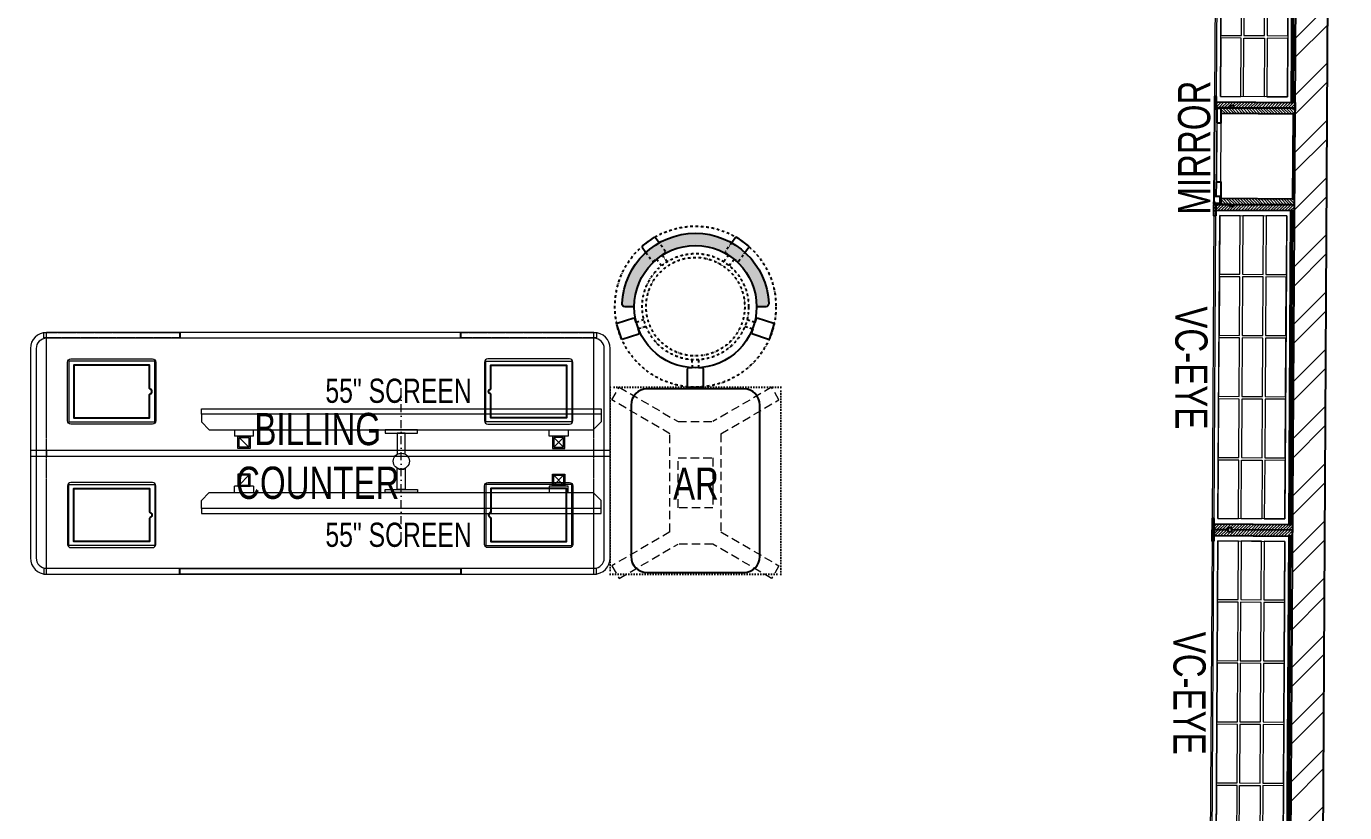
# Model space of a CAD drawing. Header units: feet. Extents: x 2748737 to 2755063, y -5469181 to -5449608.
# Drawn here: x 2750969 to 2755063, y -5461207 to -5458767 of the extents above; entities that cross this region are included whole.
import ezdxf

# ---------------------------------------------------------------- set-up
doc = ezdxf.new("R2010")
doc.units = ezdxf.units.FT
doc.header["$LTSCALE"] = 33
doc.header["$MEASUREMENT"] = 0
for name, pattern in [('DASHDOT2', [0.5, 0.25, -0.125, 0, -0.125]), ('DOT', [0.25, 0, -0.25]), ('HIDDEN2', [4.7624999999999975, 3.174999999999998, -1.587499999999999]), ('HIDDENX2', [0.75, 0.5, -0.25])]:
    doc.linetypes.add(name, pattern=pattern)
doc.layers.add('A-WALL', color=1, linetype='Continuous')
for name, color, linetype, lineweight in [('HATCH', 9, 'Continuous', 9), ('LENS-DIM', 252, 'Continuous', 5), ('LENS-TEXT', 31, 'Continuous', 5), ('LENS_TEXT', 31, 'Continuous', 5), ('LK-EQPMT', 3, 'Continuous', 18), ('LK-FF&E FLOOR', 1, 'Continuous', 9), ('LK-FF&E WALL', 1, 'Continuous', 9), ('LK-IT', 3, 'Continuous', 18), ('LN-ELEVATION-1', 81, 'Continuous', 25), ('LN-ELEVATION-2', 103, 'Continuous', 20), ('LN-ELEVATION-3', 125, 'Continuous', 18), ('LN-ELEVATION-4', 145, 'Continuous', 13), ('LN-HATCH', 251, 'Continuous', 0), ('PLANO-TXT', 252, 'Continuous', 5)]:
    doc.layers.add(name, color=color, linetype=linetype, lineweight=lineweight)
doc.styles.add('LK TXT', font='GILC____.TTF', dxfattribs={"height": 100})
pattern_1 = [(45, (7858558.917008298, 3503823.203216763), (-4.490128060534575, 4.490128060534575), [])]

# ---------------------------------------------------------------- blocks, each defined once
blk = doc.blocks.new('MIRROR')
at = {"layer": 'LN-HATCH', "ltscale": 0.5}
h = blk.add_hatch(dxfattribs=at)
h.set_pattern_fill('ANSI31', color=256, scale=2)
h.set_pattern_definition([(45, (4060433.741624544, 1708720.786904081), (-4.490128060534575, 4.490128060534575), [])])
h.paths.add_polyline_path([(212.944788963403, 101.3407590774622), (230.944788963403, 101.3407590774622), (230.944788963403, -127.6592409225377), (212.944788963403, -127.6592409225377)])
h.paths.add_polyline_path([(230.944788963403, 95.34075907746227), (494.9447889634027, 95.34075907746227), (494.9447889634027, 101.3407590774622), (230.944788963403, 101.3407590774622)])
h.paths.add_polyline_path([(512.9447889634027, 101.3407590774622), (494.9447889634027, 101.3407590774622), (494.9447889634027, -127.6592409225377), (512.9447889634027, -127.6592409225377)])
at = {"layer": 'Defpoints'}
blk.add_lwpolyline([(512.9447889634027, 101.3407590774622), (212.944788963403, 101.3407590774622), (212.944788963403, -148.6592409225377), (512.9447889634027, -148.6592409225377)], close=True, dxfattribs=at)
at = {"layer": 'LN-ELEVATION-1'}
for points in [[(212.944788963403, 101.3407590774622), (230.944788963403, 101.3407590774622), (230.944788963403, -127.6592409225377), (212.944788963403, -127.6592409225377)], [(230.944788963403, 95.34075907746227), (494.9447889634027, 95.34075907746227), (494.9447889634027, 101.3407590774622), (230.944788963403, 101.3407590774622)], [(512.9447889634027, 101.3407590774622), (494.9447889634027, 101.3407590774622), (494.9447889634027, -127.6592409225377), (512.9447889634027, -127.6592409225377)], [(259.944788963403, -141.6592409225377), (259.944788963403, -127.6592409225377), (214.944788963403, -127.6592409225377), (214.944788963403, -148.6592409225377), (223.944788963403, -148.6592409225377), (223.944788963403, -147.1592409225377), (216.444788963403, -147.1592409225377), (216.444788963403, -141.6592409225377)], [(442.944788963403, -141.6592409225377), (442.944788963403, -127.6592409225377), (487.9447889634028, -127.6592409225377), (487.9447889634028, -148.6592409225377), (478.9447889634026, -148.6592409225377), (478.9447889634026, -147.1592409225377), (486.4447889634027, -147.1592409225377), (486.4447889634027, -141.6592409225377)], [(504.944788963403, -148.6592409225377), (504.944788963403, -147.1592409225377), (509.444788963403, -147.1592409225377), (509.444788963403, -129.1592409225377), (487.9447889634028, -129.1592409225377), (487.9447889634028, -127.6592409225377), (510.9447889634028, -127.6592409225377), (510.9447889634028, -148.6592409225377)]]:
    blk.add_lwpolyline(points, close=True, dxfattribs=at)
at = {"layer": 'LN-ELEVATION-2', "color": 4, "lineweight": 0}
blk.add_lwpolyline([(216.444788963403, -141.6592409225377), (486.4447889634027, -141.6592409225377), (486.4447889634027, -147.1592409225377), (216.444788963403, -147.1592409225377)], close=True, dxfattribs=at)
at = {"layer": 'LN-ELEVATION-2'}
blk.add_lwpolyline([(259.944788963403, -141.6592409225377), (442.944788963403, -141.6592409225377), (442.944788963403, -127.6592409225377), (259.944788963403, -127.6592409225377)], close=True, dxfattribs=at)
at = {"layer": 'LN-ELEVATION-4', "ltscale": 0.5}
blk.add_line((478.9447889634026, -148.6592409225377), (223.944788963403, -148.6592409225377), dxfattribs=at)
blk = doc.blocks.new('VC HD 1010')
at = {"layer": 'LN-HATCH', "ltscale": 0.5}
h = blk.add_hatch(dxfattribs=at)
h.set_pattern_fill('ANSI31', color=256, scale=2)
h.set_pattern_definition([(45, (3761554.586240421, 1795022.935917533), (-4.490128060534575, 4.490128060534575), [])])
h.paths.add_polyline_path([(-505.166666666977, 24), (-505.166666666977, -166), (-499.1666666669771, -166), (-499.1666666669771, -176), (-505.166666666977, -176), (-505.166666666977, -220), (-487.1666666669772, -220), (-487.1666666669772, 24)])
h = blk.add_hatch(dxfattribs=at)
h.set_pattern_fill('ANSI31', color=256, scale=2)
h.set_pattern_definition(pattern_1)
h.paths.add_polyline_path([(504.8333333330228, 24), (504.8333333330228, -166), (498.8333333330228, -166), (498.8333333330228, -176), (504.8333333330228, -176), (504.8333333330228, -220), (486.8333333330228, -220), (486.8333333330228, 24)])
h = blk.add_hatch(dxfattribs=at)
h.set_pattern_fill('ANSI31', color=256, scale=2)
h.set_pattern_definition([(45, (7858741.917008297, 3503823.203216763), (-4.490128060534575, 4.490128060534575), [])])
h.paths.add_polyline_path([(-470.1666666669772, -220), (-470.1666666669772, -226), (-505.166666666977, -226), (-505.166666666977, -220)])
h = blk.add_hatch(dxfattribs=at)
h.set_pattern_fill('ANSI31', color=256, scale=2)
h.set_pattern_definition(pattern_1)
h.paths.add_polyline_path([(476.8333333330228, -220), (476.8333333330228, -226), (511.8333333330228, -226), (511.8333333330228, -220)])
at = {"layer": 'LN-ELEVATION-1', "ltscale": 0.5}
for points in [[(-505.166666666977, 24), (-505.166666666977, -166), (-499.1666666669771, -166), (-499.1666666669771, -176), (-505.166666666977, -176), (-505.166666666977, -220), (-487.1666666669772, -220), (-487.1666666669772, 24)], [(486.8333333330228, 12), (-487.1666666669772, 12), (-487.1666666669772, 18), (486.8333333330228, 18)], [(504.8333333330228, 24), (504.8333333330228, -166), (498.8333333330228, -166), (498.8333333330228, -176), (504.8333333330228, -176), (504.8333333330228, -220), (486.8333333330228, -220), (486.8333333330228, 24)], [(-470.1666666669772, -220), (-470.1666666669772, -226), (-505.166666666977, -226), (-505.166666666977, -220)], [(469.8333333330228, -220), (469.8333333330228, -226), (504.8333333330228, -226), (504.8333333330228, -220)]]:
    blk.add_lwpolyline(points, close=True, dxfattribs=at)
at = {"layer": 'LN-ELEVATION-2', "ltscale": 0.5}
blk.add_lwpolyline([(470.1666666674428, 0), (-470.1666666674428, 0), (-470.1666666674428, -208), (470.1666666674428, -208)], close=True, dxfattribs=at)
at = {"layer": 'LN-ELEVATION-3', "ltscale": 0.5}
for p, q in [((-487.1666666669772, 24), (486.8333333330228, 24)), ((-470.1666666669772, -220), (469.8333333330228, -220)), ((469.8333333330228, -226), (-470.1666666669772, -226))]:
    blk.add_line(p, q, dxfattribs=at)
for points in [[(-470.1666666674428, 0), (-288.5000000004657, 0), (-288.5000000004657, -64), (-470.1666666674428, -64)], [(-280.5000000004657, 0), (-98.83333333348855, 0), (-98.83333333348855, -64), (-280.5000000004657, -64)], [(-90.83333333348855, 0), (90.83333333348855, 0), (90.83333333348855, -64), (-90.83333333348855, -64)], [(98.83333333348855, 0), (280.5000000004657, 0), (280.5000000004657, -64), (98.83333333348855, -64)], [(288.5000000004657, 0), (470.1666666674428, 0), (470.1666666674428, -64), (288.5000000004657, -64)], [(-470.1666666674428, -136), (-288.5000000004657, -136), (-288.5000000004657, -72), (-470.1666666674428, -72)], [(-280.5000000004657, -72), (-98.83333333348855, -72), (-98.83333333348855, -136), (-280.5000000004657, -136)], [(-90.83333333348855, -72), (90.83333333348855, -72), (90.83333333348855, -136), (-90.83333333348855, -136)], [(98.83333333348855, -72), (280.5000000004657, -72), (280.5000000004657, -136), (98.83333333348855, -136)], [(288.5000000004657, -72), (470.1666666674428, -72), (470.1666666674428, -136), (288.5000000004657, -136)], [(-470.1666666674428, -144), (-288.5000000004657, -144), (-288.5000000004657, -208), (-470.1666666674428, -208)], [(-280.5000000004657, -144), (-98.83333333348855, -144), (-98.83333333348855, -208), (-280.5000000004657, -208)], [(-90.83333333348855, -144), (90.83333333348855, -144), (90.83333333348855, -208), (-90.83333333348855, -208)], [(98.83333333348855, -144), (280.5000000004657, -144), (280.5000000004657, -208), (98.83333333348855, -208)], [(288.5000000004657, -144), (470.1666666674428, -144), (470.1666666674428, -208), (288.5000000004657, -208)]]:
    blk.add_lwpolyline(points, close=True, dxfattribs=at)
blk = doc.blocks.new('A$C24899081')
at = {"layer": 'LN-HATCH'}
h = blk.add_hatch(dxfattribs=at)
h.set_pattern_fill('ANSI32', color=256, scale=333, angle=180)
h.set_pattern_definition([(225, (-7065682.600582086, 5288784.786549147), (88.29995930067012, -88.29995930067015), []), (225, (-7065741.467221521, 5288784.786549147), (88.29995930067012, -88.29995930067015), [])])
h.paths.add_polyline_path([(-886.2487334199249, 6298.343762850389), (-1001.90087969508, 6298.343762850389), (-666.5566634619609, 3153.946559208446), (-657.3501917943358, 2959.732924884185), (-530.1919879578053, 2959.732924884185)])
h.paths.add_polyline_path([(402.2755760038271, 10056.43331811484), (306.9408021839336, 10116.5178046301), (294.3415243271738, 10096.12261753809), (-1008.777257037349, 6552.32386235334), (-886.2487334199249, 6552.32386235334)])
h.paths.add_polyline_path([(2826.974148062058, 14180.9788552532), (2729.833141878247, 14242.20171488914), (2727.735086758621, 14239.08744938113), (440.3530448991805, 10332.64899419341), (537.694574119523, 10271.29975544941)])
h.paths.add_polyline_path([(5115.912410255521, 2862.808260639198), (5215.914057350717, 2862.808260639198), (5301.15949973464, 17715.15137456171), (2876.803357033059, 14460.35817195382), (2871.804721199908, 14452.93840542342), (2969.030523174442, 14391.66210346669), (5199.267778427341, 17385.84308650996)])
at = {"layer": 'A-WALL'}
for p, q in [((5215.914057350717, 2862.808260639198), (5301.15949973464, 17715.15137456171)), ((5115.912410255521, 2862.808260639198), (5199.267778427341, 17385.84308650996))]:
    blk.add_line(p, q, dxfattribs=at)
blk = doc.blocks.new('I-PAD Frame')
at = {"color": 3, "linetype": 'Continuous'}
blk.add_lwpolyline([(357868.7410323084, -232321.1361381283), (358122.7410323085, -232321.1361381283, 0.4142135623713902), (358132.7410323086, -232311.1361381283), (358132.7410323086, -232129.1361381283, 0.4142135623713902), (358122.7410323085, -232119.1361381283), (357868.7410323084, -232119.1361381283, 0.4142135623713902), (357858.7410323085, -232129.1361381283), (357858.7410323085, -232311.1361381283, 0.4142135623713902)], format="xyb", close=True, dxfattribs=at)
at = {"color": 3, "linetype": 'Continuous', "lineweight": 25}
blk.add_lwpolyline([(358113.2410323085, -232229.6755301424), (358113.2410323085, -232302.1361381283), (357878.2410323086, -232302.1361381283), (357878.2410323086, -232138.1361381283), (358113.2410323085, -232138.1361381283), (358113.2410323085, -232210.5967461141, 0.3275382217372251), (358114.6410323081, -232212.5046245168, -0.733799385757267), (358114.6410323086, -232227.7676517396, 0.3275382217372252)], format="xyb", close=True, dxfattribs=at)
blk = doc.blocks.new('Billing Counter 1800')
at = {"color": 5, "linetype": 'HIDDENX2', "ltscale": 0.025}
for p, q in [((-849.9999978118577, -374.9978339364752), (-850.0000002956948, 375)), ((849.9999976539983, -374.9978339364752), (850.0000001378356, 375))]:
    blk.add_line(p, q, dxfattribs=at)
at = {"color": 0, "linetype": 'Continuous'}
for p, q in [((850, 375), (-850, 375)), ((900, -325), (900, 325)), ((-850, -375), (850, -375))]:
    blk.add_line(p, q, dxfattribs=at)
at = {"color": 2, "linetype": 'Continuous'}
blk.add_line((849, -375), (849.9999976539983, -374.9978339364752), dxfattribs=at)
at = {"color": 2, "linetype": 'HIDDENX2', "ltscale": 0.025}
for points in [[(-857.9999984272289, 375), (-437.4115580061916, 375), (-437.4115580851212, 358), (-857.9999985061586, 358)], [(435.3333326776046, 375), (-435.2551077436656, 375), (-435.2551076647359, 358), (435.3333327565342, 358)], [(437.3333327565342, 375), (857.9217731775715, 375), (857.9217730986419, 358), (437.3333326776046, 358)], [(-857.9999984272289, -375), (-437.4115580061916, -375), (-437.4115580851212, -358), (-857.9999985061586, -358)], [(435.3333326776046, -375), (-435.2551077436656, -375), (-435.2551076647359, -358), (435.3333327563014, -358)], [(437.3333327563013, -375), (857.9217731775715, -375), (857.9217730986419, -358), (437.3333326776046, -358)]]:
    blk.add_lwpolyline(points, close=True, dxfattribs=at)
at = {"color": 5, "linetype": 'Continuous'}
for points in [[(-780.9166655030566, 97.25000000000001), (-513.9166655030567, 97.25000000000001), (-513.9166655030567, 286.25), (-780.9166655030566, 286.25)], [(780.9166655030566, 97.25000000000001), (513.9166655030567, 97.25000000000001), (513.9166655030567, 286.25), (780.9166655030566, 286.25)], [(-780.9166655030566, -97.25000000000001), (-513.9166655030567, -97.25000000000001), (-513.9166655030567, -286.25), (-780.9166655030566, -286.25)], [(780.9166655030566, -97.25000000000001), (513.9166655030567, -97.25000000000001), (513.9166655030567, -286.25), (780.9166655030566, -286.25)]]:
    blk.add_lwpolyline(points, close=True, dxfattribs=at)
at = {"color": 5, "linetype": 'HIDDENX2', "ltscale": 0.025}
blk.add_lwpolyline([(850, 8.5), (-850, 8.5), (-850, -8.5), (850, -8.5)], close=True, dxfattribs=at)
at = {"color": 0, "linetype": 'Continuous'}
for centre, radius, start, end in [((-850, 325), 50.0000000000291, 90, 180), ((849.999999999767, 325), 50.00000000005822, 0, 90), ((849.999999999767, -325), 50.0000000000291, 270, 0)]:
    blk.add_arc(centre, radius, start, end, dxfattribs=at)
at = {"layer": 'LN-ELEVATION-2'}
blk.add_line((-900, 325), (-900, -325), dxfattribs=at)
for points in [[(850, 375), (-850, 375, 0.4142135623725836), (-900, 325), (-900, -325, 0.4142135623725836), (-850, -375), (850, -375, 0.4142135623725837), (900, -325), (900, 325, 0.4142135623725836)], [(850, 357), (-850, 357, 0.4142135623730951), (-882, 325), (-882, -325, 0.4142135623730951), (-850, -357), (850, -357, 0.4142135623730951), (882, -325), (882, 325, 0.4142135623730951)]]:
    blk.add_lwpolyline(points, format="xyb", close=True, dxfattribs=at)
blk.add_lwpolyline([(-900, -8.5), (900, -8.5), (900, 8.5), (-900, 8.5)], close=True, dxfattribs=at)
blk.add_arc((-850, -325), 50.00000000005822, 180, 270, dxfattribs=at)
at = {"color": 2, "linetype": 'Continuous', "xscale": -1, "rotation": 180}
blk.add_blockref('I-PAD Frame', (-358643.1576978308, -232028.3861380983), dxfattribs=at)
at = {"color": 2, "linetype": 'Continuous', "rotation": 180}
blk.add_blockref('I-PAD Frame', (358643.1576977922, -232028.3861381579), dxfattribs=at)
at = {"color": 2, "linetype": 'Continuous'}
blk.add_blockref('I-PAD Frame', (-358643.1576978113, 232028.3861381281), dxfattribs=at)
at = {"color": 2, "linetype": 'Continuous', "xscale": -1}
blk.add_blockref('I-PAD Frame', (358643.1576978117, 232028.3861381281), dxfattribs=at)
at = {"layer": 'LENS-TEXT', "color": 0, "linetype": 'Continuous', "ltscale": 3, "insert": (-7.865375894587486, -8.871815700083971), "char_height": 100, "attachment_point": 5, "style": 'LK TXT'}
blk.add_mtext_dynamic_manual_height_columns('BILLING COUNTER', width=353.0555573365615, gutter_width=0.5, heights=[0], dxfattribs=at)
blk = doc.blocks.new('AR')
at = {"layer": 'LN-ELEVATION-2', "linetype": 'DOT', "lineweight": 25}
blk.add_lwpolyline([(0, 13.41378593863919), (530, 13.41378593863919), (530, 593.4137859386392), (0, 593.4137859386392)], close=True, dxfattribs=at)
at = {"layer": 'LN-ELEVATION-2', "lineweight": 25}
blk.add_lwpolyline([(465, 68.22063546301797), (465, 538.2206354630179, 0.4142135623730951), (415, 588.2206354630177), (115, 588.2206354630177, 0.4142135623730951), (65, 538.2206354630179), (65, 68.22063546301797, 0.4142135623730951), (115, 18.22063546301797), (415, 18.22063546301797, 0.4142135623730951)], format="xyb", close=True, dxfattribs=at)
at = {"layer": 'LN-ELEVATION-4', "linetype": 'HIDDEN2', "ltscale": 0.25}
for points in [[(185.8456009030342, 448.8780772723258), (5.888936847448348, 554.0078910568263), (28.48512306064368, 593.350836840691), (211.0874861851335, 486.6754184374586)], [(344.154399111867, 448.8780772762837), (524.1110631600021, 554.0078910947777), (501.5148769393563, 593.3508368753828), (318.9125138223171, 486.6754184374586)], [(211.0874861851335, 486.6754184376913), (318.9125138223171, 486.6754184376913)], [(185.8456009030342, 144.472759603057), (185.8456009030342, 448.8780772723258)], [(344.154399111867, 448.8780772762837), (344.154399111867, 144.4727595990989)], [(185.8456009030342, 144.472759603057), (5.888936847448348, 39.34294581855647), (28.48512306064368, 3.46917659e-08), (211.0874861851335, 106.6754184379242)], [(344.154399111867, 144.4727595990989), (524.1110631600021, 39.34294578060508), (501.5148769393563, 0), (318.9125138223171, 106.6754184379242)], [(318.9125138223171, 106.6754184376914), (211.0874861851335, 106.6754184376914)]]:
    blk.add_lwpolyline(points, dxfattribs=at)
blk.add_lwpolyline([(210.8456009030342, 373.9866790841333), (319.154399111867, 373.9866790841333), (319.154399111867, 219.3641577917151), (210.8456009030342, 219.3641577917151)], close=True, dxfattribs=at)
blk = doc.blocks.new('DR STOOL')
at = {"layer": 'HATCH'}
h = blk.add_hatch(dxfattribs=at)
h.set_pattern_fill('ANSI36', color=250, angle=-90.00000000000001)
h.set_pattern_definition([(315, (-227.8099174643867, 917.3997257252777), (6.173926083235043, -1.683798022700468), [7.9375, -1.587499999999999, 0, -1.587499999999999])])
edge = h.paths.add_edge_path()
edge.add_line((-190.0000000041909, 4.511094e-10), (-218.6899174675346, 4.511094e-10))
edge.add_arc((-218.6899174670689, 9.120000000388245), 9.119999999940092, 177.6119845363388, 269.9999999996136, ccw=False)
edge.add_arc((-1.8626451e-09, 3.565219e-10), 228.000000002257, 2.3880154632688004, 177.6119845367313, ccw=False)
edge.add_arc((218.6899174633436, 9.120000000497384), 9.120000000051716, -90.00000000034493, 2.3880154629299, ccw=False)
edge.add_line((218.6899174633436, 4.511094e-10), (190, 4.511094e-10))
edge.add_arc((-1.8626451e-09, 4.511094e-10), 190.000000001979, -1.27e-14, 180)
at = {"layer": 'LN-ELEVATION-1', "color": 1, "ltscale": 100}
for p, q in [((-128.6221585394814, 215.4841044476634), (-165.2704676063731, 189.0243927398114)), ((-124.7228340068832, 214.8545704018979), (-128.6221585394814, 215.4841044476634)), ((-112.6981821293011, 198.1996966340157), (-124.7228340068832, 214.8545704018979)), ((124.7553772013634, 214.9803744515593), (112.5488144652918, 198.2845540212292)), ((128.7014972954057, 215.5933048763618), (124.7553772013634, 214.9803744515593)), ((128.7014972954057, 215.5933048763618), (124.7553772013634, 214.9803744515593)), ((165.1911288509145, 188.915192311113), (128.7014972954057, 215.5933048763618)), ((165.1911288509145, 188.915192311113), (128.7014972954057, 215.5933048763618)), ((-165.2704676063731, 189.0243927398114), (-165.9069543029182, 185.0820035930228)), ((-165.9069543029182, 185.0820035930228), (-153.8003208162263, 168.3135803133482)), ((153.6734594982117, 168.4294150282658), (165.7973639420234, 185.0121775862135)), ((165.7973639420234, 185.0121775862135), (165.1911288509145, 188.915192311113)), ((165.7973639420234, 185.0121775862135), (165.1911288509145, 188.915192311113)), ((-191.2928382232785, -35.45407700946089), (-242.9550312487409, -52.24013893969095)), ((-187.9259491492994, -37.1695928365807), (-191.2928382232785, -35.45407700946089)), ((-184.1424400564283, -48.81403796559607), (-187.9259491492994, -37.1695928365807)), ((188.0651108901948, -36.96233201187715), (184.0504167033359, -49.19388854173303)), ((191.3981811110861, -35.27656588272658), (188.0651108901948, -36.96233201187715)), ((243.0100176925771, -52.21682526778022), (191.3981811110861, -35.27656588272658)), ((-242.9550312487409, -52.24013893969095), (-244.7482102331705, -55.75945052818861)), ((-244.7482102331705, -55.75945052818861), (-230.7800458371639, -98.74904560100549)), ((-173.8639617776498, -80.4479453730819), (-177.8421125086024, -68.2044548037811)), ((-175.5596735184081, -83.7759667420105), (-173.8639617776498, -80.4479453730819)), ((177.6922140880488, -68.56540505095472), (173.8739495249465, -80.1985000452405)), ((173.8739495249465, -80.1985000452405), (175.5794035866856, -83.5704969359358)), ((230.715890809428, -98.7280946081737), (244.8123673382215, -55.78040257930116)), ((244.8123673382215, -55.78040257930116), (243.0100176925771, -52.21682526778022)), ((-230.7800458371639, -98.74904560100549), (-227.2218665438704, -100.5620286722478)), ((-227.2218665438704, -100.5620286722478), (-175.5596735184081, -83.7759667420105)), ((175.5794035866856, -83.5704969359358), (227.1912401677109, -100.5107563209894)), ((227.1912401677109, -100.5107563209894), (230.715890809428, -98.7280946081737)), ((-22.72193054761737, -190.2142363802995), (-25.39390889601782, -192.886214728569)), ((-25.39390889601782, -192.886214728569), (-25.39390889601782, -247.2070584567482)), ((-10.47823652112856, -190.2142363802995), (-22.72193054761737, -190.2142363802995)), ((22.78362171910703, -190.2142363802995), (9.910054048988968, -190.2142363802995)), ((25.42475448176265, -192.8553691428751), (22.78362171910703, -190.2142363802995)), ((25.42475448176265, -247.1762128710543), (25.42475448176265, -192.8553691428751)), ((-25.39390889601782, -247.2070584567482), (-22.60096735274419, -250)), ((-22.60096735274419, -250), (22.60096735274419, -250)), ((22.60096735274419, -250), (25.42475448176265, -247.1762128710543))]:
    blk.add_line(p, q, dxfattribs=at)
at = {"layer": 'LN-ELEVATION-1', "linetype": 'DASHDOT2'}
for p, q in [((-153.8003208162263, 168.3135803133482), (-134.1093360339291, 141.0403694751003)), ((-92.92521573789418, 170.8129362839827), (-112.6981821293011, 198.1996966340157)), ((-103.4542870586738, 159.9154408004979), (-93.52748446213081, 167.0824927485227)), ((-93.52748446213081, 167.0824927485227), (-92.92521573789418, 170.8129362839827)), ((112.5488144652918, 198.2845540212292), (92.69529851106927, 171.1294289919315)), ((92.69529851106927, 171.1294289919315), (93.26858203159645, 167.4385604566923)), ((93.26858203159645, 167.4385604566923), (103.6608748426661, 159.8406005539291)), ((133.7372852512635, 141.1612321265929), (153.6734594982117, 168.4294150282658)), ((-134.1093360339291, 141.0403694751003), (-130.4219571123831, 140.4450534014686)), ((-130.4219571123831, 140.4450534014686), (-119.9844727469608, 147.9808124662595)), ((-119.9844727469608, 147.9808124662595), (-105.3687285655178, 126.9741353208374)), ((-88.15393704269081, 139.4771787207864), (-103.4542870586738, 159.9154408004979)), ((103.6608748426661, 159.8406005539291), (88.19885099539533, 139.4487815762331)), ((105.4096150295809, 126.94019481352), (120.1194891873747, 147.8074627162714)), ((120.1194891873747, 147.8074627162714), (130.0033113472163, 140.5812532722048)), ((130.0033113472163, 140.5812532722048), (133.7372852512635, 141.1612321265929)), ((-159.954806596972, -40.49024384317454), (-184.1424400564283, -48.81403796559607)), ((184.0504167033359, -49.19388854173303), (159.8786162491887, -40.79004861696012)), ((-177.8421125086024, -68.2044548037811), (-153.4148110738024, -60.73628028803068)), ((153.3006618716754, -61.02382378749462), (177.6922140880488, -68.56540505095472)), ((-10.92024635523557, -164.6382343793375), (-10.47823652112856, -190.2142363802995)), ((9.910054048988968, -190.2142363802995), (10.35584833659231, -164.674698740353))]:
    blk.add_line(p, q, dxfattribs=at)
at = {"layer": 'LN-ELEVATION-1', "color": 1, "ltscale": 100}
blk.add_lwpolyline([(-190.0000000023283, 0), (-218.6899174656719, 0, -0.4264743413925903), (-227.8019973598421, 9.5, -0.959166304662544), (227.8019973593764, 9.5, -0.4264743413925903), (218.6899174647406, 0), (190.0000000013969, 0)], format="xyb", dxfattribs=at)
at = {"layer": 'LN-ELEVATION-1', "linetype": 'DASHDOT2'}
for radius in [250, 165, 153]:
    blk.add_circle((0, 0), radius, dxfattribs=at)
at = {"layer": 'LN-ELEVATION-1', "color": 1, "ltscale": 100}
blk.add_circle((0, 0), 190, dxfattribs=at)
blk = doc.blocks.new('55INCH')
at = {"layer": 'LK-EQPMT', "ltscale": 12}
for p, q in [((2111558.8162113, 1135690.450573809), (2111583.24744553, 1135690.450467438)), ((2111583.24744553, 1135690.450467438), (2111607.67857339, 1135666.019126837)), ((2111607.678786132, 1134473.881595297), (2111607.67857339, 1135666.019126837)), ((2111607.678233332, 1135587.915183341), (2111627.204219206, 1135587.915098327)), ((2111627.204219206, 1135587.915098327), (2111627.203964163, 1135529.337140705)), ((2111627.203964163, 1135529.337140705), (2111607.67797829, 1135529.337225719)), ((2111627.205367106, 1134610.5634114), (2111607.679381233, 1134610.563496414)), ((2111627.205367106, 1134610.5634114), (2111627.205112064, 1134551.985453778)), ((2111607.679126189, 1134551.985538793), (2111627.205112064, 1134551.985453778)), ((2111558.8162113, 1134449.45057381), (2111583.247445532, 1134449.450467438)), ((2111583.247445532, 1134449.450467438), (2111607.678786132, 1134473.881595297))]:
    blk.add_line(p, q, dxfattribs=at)
at = {"layer": 'LK-EQPMT'}
for p, q in [((2111661.614206139, 1135573.919317673), (2111631.027374502, 1135543.33275238)), ((2111661.614072967, 1135543.332619208), (2111631.027507674, 1135573.919450845)), ((2111661.615356252, 1134597.075782953), (2111631.028524615, 1134566.48921766))]:
    blk.add_line(p, q, dxfattribs=at)
at = {"layer": 'LK-EQPMT', "ltscale": 12}
blk.add_lwpolyline([(2111542.593620929, 1135690.450644441), (2111558.8162113, 1135690.450573809), (2111558.8162113, 1134449.45057381), (2111542.593620929, 1134449.450644441)], close=True, dxfattribs=at)
at = {"layer": 'LK-EQPMT'}
for points in [[(2111627.204187012, 1135577.742804799), (2111627.204020548, 1135539.509431718), (2111665.437393629, 1135539.509265254), (2111665.437560093, 1135577.742638335)], [(2111631.027507674, 1135573.919450845), (2111631.027374502, 1135543.33275238), (2111661.614072967, 1135543.332619208), (2111661.614206139, 1135573.919317673)], [(2111627.20517066, 1134562.665896998), (2111627.205337125, 1134600.89927008), (2111665.438710206, 1134600.899103615), (2111665.438543742, 1134562.665730534)], [(2111631.028524615, 1134566.48921766), (2111631.028657786, 1134597.075916125), (2111661.615356252, 1134597.075782953), (2111661.61522308, 1134566.489084489)]]:
    blk.add_lwpolyline(points, close=True, dxfattribs=at)

msp = doc.modelspace()

# ---------------------------------------------------------------- linework, layer by layer
at = {"layer": 'LK-IT', "color": 1, "linetype": 'DASHDOT2', "ltscale": 3}
msp.add_line((2752133.593157504, -5460361.149191357, 17940.12951759458), (2752133.593157504, -5459872.132214441, 17940.12951759458), dxfattribs=at)
at = {"layer": 'LK-IT', "elevation": 17940.12951759458}
for points in [[(2752183.593157504, -5460019.225759499), (2752083.593157504, -5460019.225759499), (2752083.593157504, -5460029.2257595), (2752183.593157504, -5460029.2257595)], [(2752183.593157504, -5460214.055646297), (2752083.593157504, -5460214.055646297), (2752083.593157504, -5460204.055646297), (2752183.593157504, -5460204.055646297)]]:
    msp.add_lwpolyline(points, close=True, dxfattribs=at)
for points in [[(2752146.093157504, -5460094.990067804), (2752146.093157504, -5460029.2257595), (2752121.093157504, -5460029.2257595), (2752121.093157504, -5460094.990067804, -0.26794919244356), (2752146.093157504, -5460094.990067804, 0.9999999999999998)], [(2752146.093157504, -5460138.291337994), (2752146.093157504, -5460204.055646297), (2752121.093157504, -5460204.055646297), (2752121.093157504, -5460138.291337994, 0.26794919244356), (2752146.093157504, -5460138.291337994, -0.9999999999999998)]]:
    msp.add_lwpolyline(points, format="xyb", dxfattribs=at)
at = {"layer": 'LK-IT', "color": 1}
msp.add_circle((2752133.593157504, -5460116.640702898, 17940.12951759458), 25, dxfattribs=at)

# ---------------------------------------------------------------- block references
at = {"layer": 'LENS-DIM', "color": 2}
msp.add_blockref('A$C24899081', (2749761.510660026, -5467323.342665423), dxfattribs=at)
at = {"layer": 'LK-FF&E FLOOR'}
for name, p in [('DR STOOL', (2753046.950686174, -5459636.922301468, 17940.12951759458)), ('Billing Counter 1800', (2751881.950686175, -5460091.922301469, 17940.12951759458)), ('AR', (2752781.950686174, -5460480.336087407, 17940.12951759458))]:
    msp.add_blockref(name, p, dxfattribs=at)
at = {"layer": 'LK-FF&E WALL', "xscale": -1, "rotation": 269.6711528677462}
for p in [(2754887.544041939, -5458515.556756197), (2754880.025383815, -5459825.5351796), (2754874.228555796, -5460835.518544208)]:
    msp.add_blockref('VC HD 1010', p, dxfattribs=at)
at = {"layer": 'LK-FF&E WALL', "rotation": 269.6711528675422}
msp.add_blockref('MIRROR', (2754808.527368644, -5458807.329928649), dxfattribs=at)
at = {"layer": 'LK-IT', "rotation": 270}
msp.add_blockref('55INCH', (1617063.642513063, -3348411.547081968, 17940.12951759458), dxfattribs=at)
at = {"layer": 'LK-IT', "xscale": -1, "rotation": 270}
msp.add_blockref('55INCH', (1617063.642513063, -7571821.734323823, 17940.12951759458), dxfattribs=at)

# ---------------------------------------------------------------- texts
at = {"layer": 'LENS-TEXT', "color": 0, "linetype": 'Continuous', "ltscale": 3, "char_height": 75, "width": 783.9636358173434, "attachment_point": 5, "style": 'LK TXT'}
for insert in [(2752125.130814012, -5459898.424643425, 17940.12951759458), (2752125.130814012, -5460345.424643425, 17940.12951759458)]:
    msp.add_mtext('\\pt225;55" SCREEN', dxfattribs=dict(at, insert=insert))
at = {"layer": 'LENS-TEXT', "color": 0, "linetype": 'Continuous', "ltscale": 3, "insert": (2753048.607723081, -5460186.406745527, 17940.12951759458), "char_height": 100, "attachment_point": 5, "style": 'LK TXT'}
msp.add_mtext_dynamic_manual_height_columns('AR', width=237.4408088319178, gutter_width=12.5, heights=[0], dxfattribs=at)
at = {"layer": 'LENS_TEXT', "linetype": 'Continuous', "ltscale": 3, "insert": (2754596.013901038, -5459143.316294322, 35880.25903518917), "char_height": 100, "width": 324.4738372093023, "attachment_point": 5, "rotation": 90.00000000000003, "style": 'LK TXT'}
msp.add_mtext('{\\C7;MIRROR}', dxfattribs=at)
at = {"layer": 'PLANO-TXT', "linetype": 'Continuous', "ltscale": 3, "char_height": 100, "width": 271.7848837209302, "attachment_point": 5, "rotation": 270.00000000000006, "style": 'LK TXT'}
for insert in [(2754586.149049508, -5459826.700326788), (2754580.352221488, -5460836.683691396)]:
    msp.add_mtext('VC-EYE', dxfattribs=dict(at, insert=insert))

doc.saveas('drawing.dxf')
